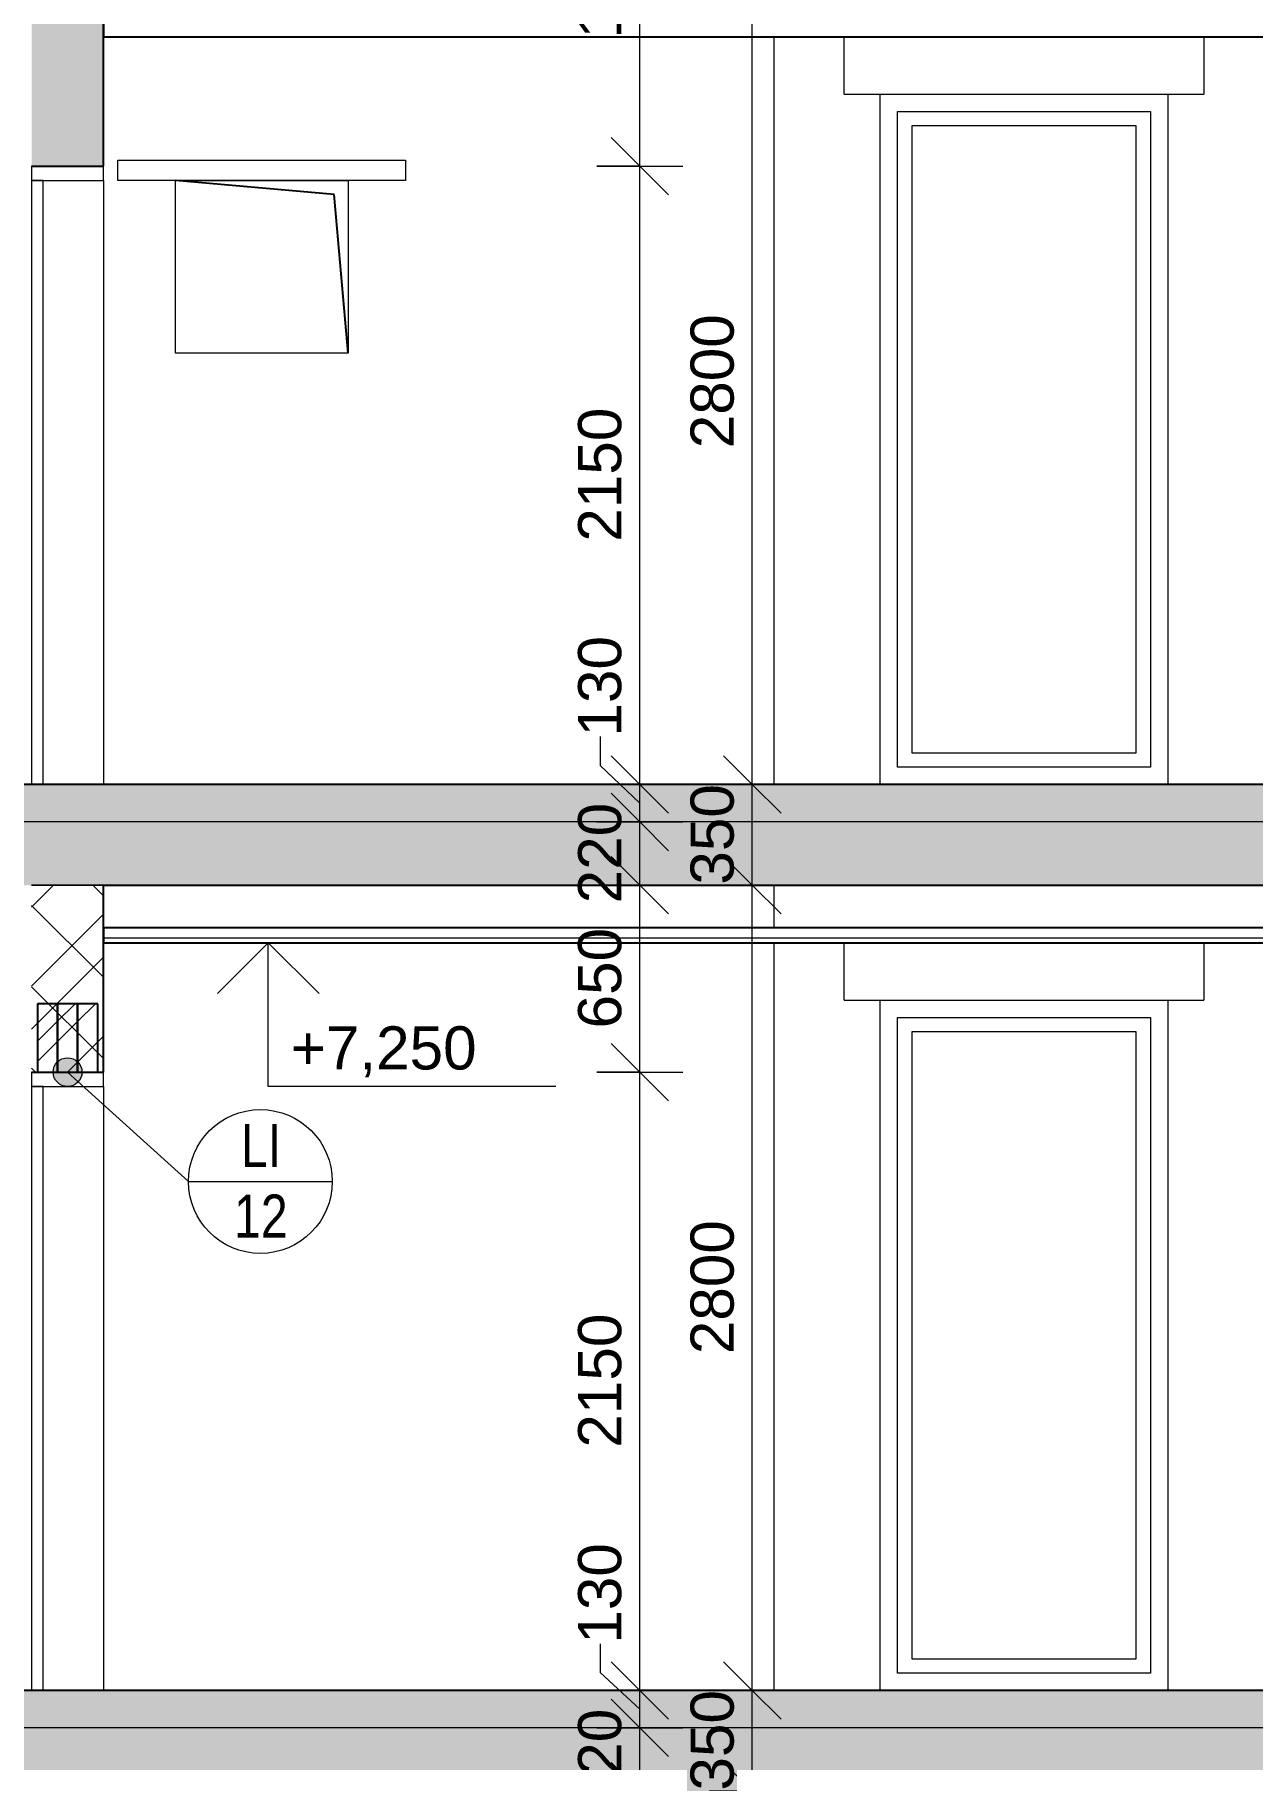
# Model space of a CAD drawing. Header units: millimetres. Extents: x 51291 to 245431, y -8645 to 72638.
# Drawn here: x 95059 to 99293, y 4410 to 10408 of the extents above; entities that cross this region are included whole.
import ezdxf

# ---------------------------------------------------------------- set-up
doc = ezdxf.new("R2010")
doc.units = ezdxf.units.MM
doc.linetypes.add('HA_Dot-S4mm', pattern=[400, 0, -400])
for name, color, linetype, lineweight in [('A-____-____-DIMS', 9, 'Continuous', 5), ('A-____-____-DIMS-100', 9, 'Continuous', 5), ('A-CLNG-____-MCUT', 9, 'Continuous', 25), ('A-DETL-GENF-OTLN', 9, 'Continuous', 9), ('A-DOOR-____-MCUT', 9, 'Continuous', 9), ('A-DOOR-____-OTLN', 9, 'Continuous', 9), ('A-DOOR-FRAM-MCUT', 9, 'Continuous', 9), ('A-DOOR-FRAM-OTLN', 9, 'Continuous', 9), ('A-FLOR-____-MCUT', 9, 'Continuous', 25), ('A-FLOR-____-PATT', 9, 'Continuous', 25), ('A-FLOR-LEVL-OTLN', 9, 'Continuous', 9), ('A-GENM-____-IDEN', 9, 'Continuous', 9), ('A-GENM-____-MCUT', 9, 'Continuous', 25), ('A-GENM-____-OTLN', 9, 'Continuous', 9), ('A-GLAZ-____-OTLN', 9, 'Continuous', 5), ('A-WALL-____-MCUT', 9, 'Continuous', 25), ('A-WALL-____-OTLN', 9, 'Continuous', 9), ('A-WALL-____-PATT', 9, 'Continuous', 25), ('G-____-____-DIMS', 9, 'Continuous', 5), ('I-WALL-____-MCUT', 9, 'Continuous', 25), ('I-WALL-____-OTLN', 9, 'Continuous', 9)]:
    doc.layers.add(name, color=color, linetype=linetype, lineweight=lineweight)
doc.styles.add('Arial_1', font='arial.ttf', dxfattribs={"height": 150})
doc.styles.add('Arial_3', font='arial.ttf', dxfattribs={"width": 0.8, "height": 150})
doc.dimstyles.new('Inner_Dimensions', dxfattribs={"dimscale": 304.8, "dimtxt": 153.03891, "dimasz": 0.656168, "dimexe": 0.492126, "dimexo": 0.0625, "dimgap": 0.065617, "dimtad": 1, "dimdec": 0, "dimzin": 0, "dimdsep": 46, "dimtxsty": 'Arial_1', "dimblk1": 'OBLIQUE', "dimblk2": 'OBLIQUE', "dimsah": 1, "dimcen": 0.09, "dimdle": 0.492126, "dimazin": 0, "dimtfac": 1, "dimtdec": 4, "dimtix": 1, "dimtmove": 0, "dimatfit": 3, "dimfxl": 0.492126, "dimfxlon": 1, "dimtvp": 1, "dimtolj": 1, "dimtzin": 0, "dimlwd": 9, "dimlwe": 9, "dimarcsym": 2})
doc.dimstyles.new('Inner_Dimensions_1', dxfattribs={"dimscale": 304.8, "dimtxt": 153.03891, "dimasz": 0.656168, "dimexe": 0.492126, "dimexo": 0.0625, "dimgap": 0.065617, "dimtad": 1, "dimdec": 0, "dimzin": 0, "dimdsep": 46, "dimtxsty": 'Arial_1', "dimblk1": 'OBLIQUE', "dimblk2": 'OBLIQUE', "dimsah": 1, "dimcen": 0.09, "dimdle": 0.492126, "dimazin": 0, "dimtfac": 1, "dimtdec": 4, "dimtix": 1, "dimtmove": 1, "dimatfit": 3, "dimfxl": 0.492126, "dimfxlon": 1, "dimtvp": 1, "dimtolj": 1, "dimtzin": 0, "dimlwd": 9, "dimlwe": 9, "dimarcsym": 2})
pattern_1 = [(45, (-4372.11, 1865.4), (-176.777, 176.777), []), (45, (-4301.4, 1865.4), (-176.777, 176.777), []), (45, (-4159.98, 1865.4), (-106.066, 247.4874), [100, -50, 3.353, -46.647])]

# ---------------------------------------------------------------- blocks, each defined once
blk = doc.blocks.new('HA_DR_Single_Swing_Solid - In_BJ_900x2100_Vstup-V24-ŘEZ D-D OBJEKT D')
at = {"layer": 'A-DOOR-____-MCUT', "color": 250}
for p, q in [((3898.2, 6750), (3898.2, 4650)), ((3938.2, 6750), (3898.2, 6750)), ((3938.2, 4650), (3938.2, 6750)), ((3898.2, 4650), (3938.2, 4650))]:
    blk.add_line(p, q, dxfattribs=at)
at = {"layer": 'A-DOOR-FRAM-MCUT', "color": 250}
for p, q in [((3898.2, 6800), (3898.2, 6750)), ((4148.2, 6800), (3898.2, 6800)), ((4148.2, 6750), (4148.2, 6800)), ((3898.2, 6750), (4148.2, 6750))]:
    blk.add_line(p, q, dxfattribs=at)
at = {"layer": 'A-DOOR-FRAM-OTLN', "color": 250}
blk.add_line((4148.2, 6750), (4148.2, 4650), dxfattribs=at)
blk = doc.blocks.new('HA_DR_Single_Swing_Solid - In_BJ_900x2100_Vstup-2000318-ŘEZ D-D OBJEKT D')
at = {"layer": 'A-DOOR-____-MCUT', "color": 250}
for p, q in [((3898.3, 9900), (3898.3, 7800)), ((3938.3, 9900), (3898.3, 9900)), ((3938.3, 7800), (3938.3, 9900)), ((3898.3, 7800), (3938.3, 7800))]:
    blk.add_line(p, q, dxfattribs=at)
at = {"layer": 'A-DOOR-FRAM-MCUT', "color": 250}
for p, q in [((3898.3, 9950), (3898.3, 9900)), ((4148.3, 9950), (3898.3, 9950)), ((3898.3, 9900), (4148.3, 9900)), ((4148.3, 9900), (4148.3, 9950))]:
    blk.add_line(p, q, dxfattribs=at)
at = {"layer": 'A-DOOR-FRAM-OTLN', "color": 250}
blk.add_line((4148.3, 9900), (4148.3, 7800), dxfattribs=at)
blk = doc.blocks.new('HA_WD_SinglePanel - 1000x2400-1653873-ŘEZ D-D OBJEKT D')
at = {"layer": 'A-GLAZ-____-OTLN', "color": 50}
for p, q in [((6908.2, 6990), (7788.2, 6990)), ((6908.2, 4710), (6908.2, 6990)), ((7788.2, 6990), (7788.2, 4710)), ((6958.2, 6940), (6958.2, 4760)), ((7738.2, 6940), (6958.2, 6940)), ((7738.2, 4760), (7738.2, 6940)), ((6958.2, 4760), (7738.2, 4760)), ((7788.2, 4710), (6908.2, 4710))]:
    blk.add_line(p, q, dxfattribs=at)
blk = doc.blocks.new('TB_Porotherm KP7_1250mm - TB_Porotherm KP7_1250mm-1834965-ŘEZ D-D OBJEKT D')
at = {"layer": 'A-GENM-____-OTLN', "lineweight": 5}
h = blk.add_hatch(dxfattribs=at)
h.set_pattern_fill('FP_27', color=256, style=0, pattern_type=2)
h.set_pattern_definition(pattern_1)
h.paths.add_polyline_path([(4058.2, 6800), (4058.2, 7038), (3988.2, 7038), (3988.2, 6800)])
at = {"layer": 'A-GENM-____-MCUT', "color": 10}
for p, q in [((4058.2, 7038), (3988.2, 7038)), ((3988.2, 7038), (3988.2, 6800)), ((4058.2, 6800), (4058.2, 7038)), ((3988.2, 6800), (4058.2, 6800))]:
    blk.add_line(p, q, dxfattribs=at)
blk = doc.blocks.new('TB_Porotherm KP7_1250mm - TB_Porotherm KP7_1250mm-V31-ŘEZ D-D OBJEKT D')
at = {"layer": 'A-GENM-____-OTLN', "lineweight": 5}
h = blk.add_hatch(dxfattribs=at)
h.set_pattern_fill('FP_27', color=256, style=0, pattern_type=2)
h.set_pattern_definition(pattern_1)
h.paths.add_polyline_path([(3988.2, 6800), (3988.2, 7038), (3918.2, 7038), (3918.2, 6800)])
at = {"layer": 'A-GENM-____-MCUT', "color": 10}
for p, q in [((3988.2, 7038), (3918.2, 7038)), ((3918.2, 7038), (3918.2, 6800)), ((3988.2, 6800), (3988.2, 7038)), ((3918.2, 6800), (3988.2, 6800))]:
    blk.add_line(p, q, dxfattribs=at)
blk = doc.blocks.new('TB_Porotherm KP7_1250mm - TB_Porotherm KP7_1250mm-V32-ŘEZ D-D OBJEKT D')
at = {"layer": 'A-GENM-____-OTLN', "lineweight": 5}
h = blk.add_hatch(dxfattribs=at)
h.set_pattern_fill('FP_27', color=256, style=0, pattern_type=2)
h.set_pattern_definition(pattern_1)
h.paths.add_polyline_path([(4128.2, 6800), (4128.2, 7038), (4058.2, 7038), (4058.2, 6800)])
at = {"layer": 'A-GENM-____-MCUT', "color": 10}
for p, q in [((4128.2, 7038), (4058.2, 7038)), ((4058.2, 7038), (4058.2, 6800)), ((4128.2, 6800), (4128.2, 7038)), ((4058.2, 6800), (4128.2, 6800))]:
    blk.add_line(p, q, dxfattribs=at)
blk = doc.blocks.new('TB_Porotherm KP7_1250mm - TB_Porotherm KP7_1250mm-V49-ŘEZ D-D OBJEKT D')
at = {"layer": 'A-GENM-____-OTLN', "color": 250}
for p, q in [((6723.2, 3900), (6723.2, 4100)), ((7973.2, 4100), (7973.2, 3900)), ((6723.2, 3900), (7973.2, 3900))]:
    blk.add_line(p, q, dxfattribs=at)
blk = doc.blocks.new('TB_Porotherm KP11_5_1000mm - TB_Porotherm KP11_5_1000mm-V63-ŘEZ D-D OBJEKT D')
at = {"layer": 'A-GENM-____-OTLN', "color": 250}
for p, q in [((8528.2, 6750), (8528.2, 6821)), ((8528.2, 6821), (9528.2, 6821)), ((9528.2, 6821), (9528.2, 6750)), ((9528.2, 6750), (8528.2, 6750))]:
    blk.add_line(p, q, dxfattribs=at)
blk = doc.blocks.new('HA_GM_Opening_Rectangle_WallBased - Default-1970107-ŘEZ D-D OBJEKT D')
at = {"layer": 'A-DETL-GENF-OTLN', "color": 10, "lineweight": 25}
for p, q in [((4949.9, 3551.7), (4398.2, 3600)), ((4998.2, 3000), (4949.9, 3551.7))]:
    blk.add_line(p, q, dxfattribs=at)
blk = doc.blocks.new('185-01_OBJEKT D_Central_rvt-2-ŘEZ D-D OBJEKT D')
at = {"layer": 'A-FLOR-____-PATT', "lineweight": 5}
h = blk.add_hatch(color=7, dxfattribs=at)
h.paths.add_polyline_path([(8692, 7670), (18733.2, 7670), (18733.2, 7800), (-2236.8, 7800), (-2236.8, 7670), (8412.3, 7670)])
h.paths.add_polyline_path([(21698.2, 7670), (21798.2, 7670), (21798.2, 7800), (20723.2, 7800), (20723.2, 7670), (21558.2, 7670)])
h.paths.add_polyline_path([(20608.2, 7670), (20608.2, 7800), (18848.2, 7800), (18848.2, 7670), (20439.4, 7670)])
h.paths.add_polyline_path([(-2496, 7670), (-2351.8, 7670), (-2351.8, 7800), (-4111.8, 7800), (-4111.8, 7670), (-3614.8, 7670)])
h.paths.add_polyline_path([(-4251.8, 7670), (-4226.8, 7670), (-4226.8, 7800), (-5301.8, 7800), (-5301.8, 7670), (-4733.6, 7670)])
at = {"layer": 'A-FLOR-____-PATT', "lineweight": 9}
for points in [[(-5661.8, 7450), (22158.2, 7450), (22158.2, 7670), (-5661.8, 7670), (-5661.8, 7638.2)], [(9251.4, 4300), (22158.2, 4300), (22158.2, 4520), (-5301.8, 4520), (-5301.8, 4300), (8692, 4300)]]:
    blk.add_hatch(color=254, dxfattribs=at).paths.add_polyline_path(points)
at = {"layer": 'A-FLOR-____-PATT', "lineweight": 5}
blk.add_hatch(color=7, dxfattribs=at).paths.add_polyline_path([(-5301.8, 4520), (21798.2, 4520), (21798.2, 4650), (-5301.8, 4650)])
at = {"layer": 'A-WALL-____-PATT', "lineweight": 9}
blk.add_hatch(color=254, dxfattribs=at).paths.add_polyline_path([(4148.3, 9950), (4148.3, 11300), (3898.3, 11300), (3898.3, 9950)])
at = {"layer": 'A-WALL-____-PATT', "lineweight": 5}
h = blk.add_hatch(dxfattribs=at)
h.set_pattern_fill('FP_24', color=8, style=0, pattern_type=2)
h.set_pattern_definition([(45, (-4372.1, 1865.4), (-212.132, 212.132), []), (45, (-4222.1, 1865.4), (-212.132, 212.132), []), (315, (-4372.11, 1865.4), (141.4214, 141.4214), [])])
h.paths.add_polyline_path([(4148.2, 6800), (4148.2, 7450), (3898.2, 7450), (3898.2, 6800)])
at = {"layer": 'A-CLNG-____-MCUT', "color": 10}
for p, q in [((4148.3, 10452), (4148.3, 10400)), ((4148.3, 10400), (12218.2, 10400)), ((12218.2, 7302), (4148.2, 7302)), ((4148.2, 7302), (4148.2, 7250)), ((4148.2, 7250), (12218.2, 7250))]:
    blk.add_line(p, q, dxfattribs=at)
at = {"layer": 'A-CLNG-____-MCUT', "color": 250, "lineweight": 9}
blk.add_line((12218.2, 7266), (4148.2, 7266), dxfattribs=at)
at = {"layer": 'A-FLOR-____-MCUT', "color": 10}
for p, q in [((18733.2, 7800), (-2236.8, 7800)), ((4148.2, 7450), (12218.2, 7450)), ((20998.2, 4650), (-4501.8, 4650))]:
    blk.add_line(p, q, dxfattribs=at)
at = {"layer": 'A-FLOR-____-MCUT', "color": 250, "lineweight": 9}
for p, q in [((18733.2, 7670), (-2236.8, 7670)), ((3898.2, 7450), (4148.2, 7450)), ((21798.2, 4520), (-5301.8, 4520))]:
    blk.add_line(p, q, dxfattribs=at)
at = {"layer": 'A-WALL-____-MCUT', "color": 250, "lineweight": 9}
blk.add_line((4148.2, 7450), (3898.2, 7450), dxfattribs=at)
at = {"layer": 'A-WALL-____-OTLN', "color": 250}
for p, q in [((6848.2, 7800), (6848.2, 10200)), ((6848.2, 10200), (7848.2, 10200)), ((7848.2, 10200), (7848.2, 7800)), ((6848.2, 4650), (6848.2, 7050)), ((6848.2, 7050), (7848.2, 7050)), ((7848.2, 7050), (7848.2, 4650))]:
    blk.add_line(p, q, dxfattribs=at)
at = {"layer": 'I-WALL-____-MCUT', "color": 10}
for p, q in [((4148.3, 9950), (4148.3, 11300)), ((3898.3, 9950), (4148.3, 9950)), ((4148.2, 6800), (4148.2, 7450)), ((3898.2, 6800), (4148.2, 6800))]:
    blk.add_line(p, q, dxfattribs=at)
at = {"layer": 'I-WALL-____-OTLN', "color": 250}
for p, q in [((6478.2, 10400), (6478.2, 7800)), ((6478.2, 9980), (6478.2, 9980)), ((4398.2, 9300), (4398.2, 9900)), ((4398.2, 9900), (4998.2, 9900)), ((4998.2, 9900), (4998.2, 9300)), ((4998.2, 9300), (4398.2, 9300)), ((6478.2, 7450), (6478.2, 7302)), ((6478.2, 7250), (6478.2, 4650)), ((6478.2, 6830), (6478.2, 6830))]:
    blk.add_line(p, q, dxfattribs=at)
at = {"layer": 'A-DOOR-____-OTLN', "color": 250, "lineweight": 9}
for name in ['HA_DR_Single_Swing_Solid - In_BJ_900x2100_Vstup-2000318-ŘEZ D-D OBJEKT D', 'HA_DR_Single_Swing_Solid - In_BJ_900x2100_Vstup-V24-ŘEZ D-D OBJEKT D']:
    blk.add_blockref(name, (0, 0), dxfattribs=at)
at = {"layer": 'A-GENM-____-OTLN', "color": 250, "lineweight": 9}
for name, p in [('TB_Porotherm KP7_1250mm - TB_Porotherm KP7_1250mm-V49-ŘEZ D-D OBJEKT D', (0, 6300)), ('TB_Porotherm KP11_5_1000mm - TB_Porotherm KP11_5_1000mm-V63-ŘEZ D-D OBJEKT D', (-4330, 3150)), ('HA_GM_Opening_Rectangle_WallBased - Default-1970107-ŘEZ D-D OBJEKT D', (0, 6300)), ('TB_Porotherm KP7_1250mm - TB_Porotherm KP7_1250mm-V49-ŘEZ D-D OBJEKT D', (0, 3150)), ('TB_Porotherm KP7_1250mm - TB_Porotherm KP7_1250mm-V31-ŘEZ D-D OBJEKT D', (0, 0)), ('TB_Porotherm KP7_1250mm - TB_Porotherm KP7_1250mm-1834965-ŘEZ D-D OBJEKT D', (0, 0)), ('TB_Porotherm KP7_1250mm - TB_Porotherm KP7_1250mm-V32-ŘEZ D-D OBJEKT D', (0, 0))]:
    blk.add_blockref(name, p, dxfattribs=at)
at = {"layer": 'A-GLAZ-____-OTLN', "color": 250, "lineweight": 9}
for p in [(0, 3150), (0, 0)]:
    blk.add_blockref('HA_WD_SinglePanel - 1000x2400-1653873-ŘEZ D-D OBJEKT D', p, dxfattribs=at)
blk = doc.blocks.new('DIMBLOCK51-ŘEZ D-D OBJEKT D')
at = {"layer": 'A-____-____-DIMS-100', "lineweight": 9}
for p, q in [((97553.8, 4650), (97453.8, 4750)), ((97403.8, 4650), (97703.8, 4650)), ((97553.8, 4650), (97403.8, 4650)), ((97553.8, 4300), (97553.8, 4650)), ((97553.8, 4650), (97653.8, 4550)), ((97553.8, 4300), (97453.8, 4400)), ((97403.8, 4300), (97703.8, 4300)), ((97553.8, 4300), (97403.8, 4300)), ((97553.8, 4300), (97653.8, 4200))]:
    blk.add_line(p, q, dxfattribs=at)
at = {"layer": 'A-____-____-DIMS-100', "color": 0, "lineweight": 9, "insert": (97339.1, 4301.9), "char_height": 150, "width": 415.324, "attachment_point": 1, "rotation": 90, "line_spacing_factor": 0.941778, "style": 'Arial_1'}
blk.add_mtext('350', dxfattribs=at)
blk = doc.blocks.new('_Oblique')
at = {"color": 0, "linetype": 'ByBlock', "lineweight": -2}
blk.add_line((-0.5, -0.5), (0.5, 0.5), dxfattribs=at)
blk = doc.blocks.new('DIMBLOCK52-ŘEZ D-D OBJEKT D')
at = {"layer": 'A-____-____-DIMS-100', "lineweight": 9}
for p, q in [((97553.8, 7450), (97453.8, 7550)), ((97403.8, 7450), (97703.8, 7450)), ((97553.8, 7450), (97403.8, 7450)), ((97553.8, 4650), (97553.8, 7450)), ((97553.8, 7450), (97653.8, 7350)), ((97553.8, 4650), (97453.8, 4750)), ((97403.8, 4650), (97703.8, 4650)), ((97553.8, 4650), (97403.8, 4650)), ((97553.8, 4650), (97653.8, 4550))]:
    blk.add_line(p, q, dxfattribs=at)
at = {"layer": 'A-____-____-DIMS-100', "color": 0, "lineweight": 9, "insert": (97339.1, 5819.3), "char_height": 150, "width": 553.765, "attachment_point": 1, "rotation": 90, "line_spacing_factor": 0.941778, "style": 'Arial_1'}
blk.add_mtext('2800', dxfattribs=at)
blk = doc.blocks.new('DIMBLOCK53-ŘEZ D-D OBJEKT D')
at = {"layer": 'A-____-____-DIMS-100', "lineweight": 9}
for p, q in [((97553.8, 7800), (97453.8, 7900)), ((97403.8, 7800), (97703.8, 7800)), ((97553.8, 7800), (97403.8, 7800)), ((97553.8, 7450), (97553.8, 7800)), ((97553.8, 7800), (97653.8, 7700)), ((97553.8, 7450), (97453.8, 7550)), ((97403.8, 7450), (97703.8, 7450)), ((97553.8, 7450), (97403.8, 7450)), ((97553.8, 7450), (97653.8, 7350))]:
    blk.add_line(p, q, dxfattribs=at)
at = {"layer": 'A-____-____-DIMS-100', "color": 0, "lineweight": 9, "insert": (97339.1, 7451.9), "char_height": 150, "width": 415.324, "attachment_point": 1, "rotation": 90, "line_spacing_factor": 0.941778, "style": 'Arial_1'}
blk.add_mtext('350', dxfattribs=at)
blk = doc.blocks.new('DIMBLOCK54-ŘEZ D-D OBJEKT D')
at = {"layer": 'A-____-____-DIMS-100', "lineweight": 9}
for p, q in [((97553.8, 7800), (97553.8, 10750)), ((97553.8, 10600), (97453.8, 10700)), ((97403.8, 10600), (97703.8, 10600)), ((97553.8, 10600), (97403.8, 10600)), ((97553.8, 10600), (97653.8, 10500)), ((97553.8, 7800), (97453.8, 7900)), ((97403.8, 7800), (97703.8, 7800)), ((97553.8, 7800), (97403.8, 7800)), ((97553.8, 7800), (97653.8, 7700))]:
    blk.add_line(p, q, dxfattribs=at)
at = {"layer": 'A-____-____-DIMS-100', "color": 0, "lineweight": 9, "insert": (97339.1, 8969.3), "char_height": 150, "width": 553.765, "attachment_point": 1, "rotation": 90, "line_spacing_factor": 0.941778, "style": 'Arial_1'}
blk.add_mtext('2800', dxfattribs=at)
blk = doc.blocks.new('DIMBLOCK60-ŘEZ D-D OBJEKT D')
at = {"layer": 'A-____-____-DIMS-100', "lineweight": 9}
for p, q in [((97162.9, 4520), (97062.9, 4620)), ((97012.9, 4520), (97312.9, 4520)), ((97162.9, 4520), (97012.9, 4520)), ((97162.9, 4300), (97162.9, 4520)), ((97162.9, 4520), (97262.9, 4420)), ((97162.9, 4300), (97062.9, 4400)), ((97012.9, 4300), (97312.9, 4300)), ((97162.9, 4300), (97012.9, 4300)), ((97162.9, 4300), (97262.9, 4200))]:
    blk.add_line(p, q, dxfattribs=at)
at = {"layer": 'A-____-____-DIMS-100', "color": 0, "lineweight": 9, "insert": (96948.2, 4236.9), "char_height": 150, "width": 415.324, "attachment_point": 1, "rotation": 90, "line_spacing_factor": 0.941778, "style": 'Arial_1'}
blk.add_mtext('220', dxfattribs=at)
blk = doc.blocks.new('DIMBLOCK61-ŘEZ D-D OBJEKT D')
at = {"layer": 'A-____-____-DIMS-100', "lineweight": 9}
for p, q in [((97025.2, 4812.7), (97025.2, 4712.7)), ((97162.9, 4650), (97062.9, 4750)), ((97025.2, 4712.7), (97162.9, 4585)), ((97012.9, 4650), (97312.9, 4650)), ((97162.9, 4650), (97012.9, 4650)), ((97162.9, 4520), (97062.9, 4620)), ((97162.9, 4520), (97162.9, 4650)), ((97162.9, 4650), (97262.9, 4550)), ((97012.9, 4520), (97312.9, 4520)), ((97162.9, 4520), (97012.9, 4520)), ((97162.9, 4520), (97262.9, 4420))]:
    blk.add_line(p, q, dxfattribs=at)
at = {"layer": 'A-____-____-DIMS-100', "color": 0, "lineweight": 9, "insert": (96948.2, 4812.7), "char_height": 150, "width": 415.324, "attachment_point": 1, "rotation": 90, "line_spacing_factor": 0.941778, "style": 'Arial_1'}
blk.add_mtext('130', dxfattribs=at)
blk = doc.blocks.new('DIMBLOCK62-ŘEZ D-D OBJEKT D')
at = {"layer": 'A-____-____-DIMS-100', "lineweight": 9}
for p, q in [((97162.9, 6800), (97062.9, 6900)), ((97012.9, 6800), (97312.9, 6800)), ((97162.9, 6800), (97012.9, 6800)), ((97162.9, 4650), (97162.9, 6800)), ((97162.9, 6800), (97262.9, 6700)), ((97162.9, 4650), (97062.9, 4750)), ((97012.9, 4650), (97312.9, 4650)), ((97162.9, 4650), (97012.9, 4650)), ((97162.9, 4650), (97262.9, 4550))]:
    blk.add_line(p, q, dxfattribs=at)
at = {"layer": 'A-____-____-DIMS-100', "color": 0, "lineweight": 9, "insert": (96948.2, 5494.3), "char_height": 150, "width": 553.765, "attachment_point": 1, "rotation": 90, "line_spacing_factor": 0.941778, "style": 'Arial_1'}
blk.add_mtext('2150', dxfattribs=at)
blk = doc.blocks.new('DIMBLOCK63-ŘEZ D-D OBJEKT D')
at = {"layer": 'A-____-____-DIMS-100', "lineweight": 9}
for p, q in [((97162.9, 7450), (97062.9, 7550)), ((97012.9, 7450), (97312.9, 7450)), ((97162.9, 7450), (97012.9, 7450)), ((97162.9, 6800), (97162.9, 7450)), ((97162.9, 7450), (97262.9, 7350)), ((97162.9, 6800), (97062.9, 6900)), ((97012.9, 6800), (97312.9, 6800)), ((97162.9, 6800), (97012.9, 6800)), ((97162.9, 6800), (97262.9, 6700))]:
    blk.add_line(p, q, dxfattribs=at)
at = {"layer": 'A-____-____-DIMS-100', "color": 0, "lineweight": 9, "insert": (96948.2, 6951.9), "char_height": 150, "width": 415.324, "attachment_point": 1, "rotation": 90, "line_spacing_factor": 0.941778, "style": 'Arial_1'}
blk.add_mtext('650', dxfattribs=at)
blk = doc.blocks.new('DIMBLOCK64-ŘEZ D-D OBJEKT D')
at = {"layer": 'A-____-____-DIMS-100', "lineweight": 9}
for p, q in [((97162.9, 7670), (97062.9, 7770)), ((97012.9, 7670), (97312.9, 7670)), ((97162.9, 7670), (97012.9, 7670)), ((97162.9, 7450), (97162.9, 7670)), ((97162.9, 7670), (97262.9, 7570)), ((97162.9, 7450), (97062.9, 7550)), ((97012.9, 7450), (97312.9, 7450)), ((97162.9, 7450), (97012.9, 7450)), ((97162.9, 7450), (97262.9, 7350))]:
    blk.add_line(p, q, dxfattribs=at)
at = {"layer": 'A-____-____-DIMS-100', "color": 0, "lineweight": 9, "insert": (96948.2, 7386.9), "char_height": 150, "width": 415.324, "attachment_point": 1, "rotation": 90, "line_spacing_factor": 0.941778, "style": 'Arial_1'}
blk.add_mtext('220', dxfattribs=at)
blk = doc.blocks.new('DIMBLOCK65-ŘEZ D-D OBJEKT D')
at = {"layer": 'A-____-____-DIMS-100', "lineweight": 9}
for p, q in [((97025.2, 7966.8), (97025.2, 7866.8)), ((97025.2, 7866.8), (97162.9, 7735)), ((97162.9, 7800), (97062.9, 7900)), ((97012.9, 7800), (97312.9, 7800)), ((97162.9, 7800), (97012.9, 7800)), ((97162.9, 7670), (97162.9, 7800)), ((97162.9, 7800), (97262.9, 7700)), ((97162.9, 7670), (97062.9, 7770)), ((97012.9, 7670), (97312.9, 7670)), ((97162.9, 7670), (97012.9, 7670)), ((97162.9, 7670), (97262.9, 7570))]:
    blk.add_line(p, q, dxfattribs=at)
at = {"layer": 'A-____-____-DIMS-100', "color": 0, "lineweight": 9, "insert": (96948.2, 7966.8), "char_height": 150, "width": 415.324, "attachment_point": 1, "rotation": 90, "line_spacing_factor": 0.941778, "style": 'Arial_1'}
blk.add_mtext('130', dxfattribs=at)
blk = doc.blocks.new('DIMBLOCK66-ŘEZ D-D OBJEKT D')
at = {"layer": 'A-____-____-DIMS-100', "lineweight": 9}
for p, q in [((97162.9, 9950), (97062.9, 10050)), ((97012.9, 9950), (97312.9, 9950)), ((97162.9, 9950), (97012.9, 9950)), ((97162.9, 7800), (97162.9, 9950)), ((97162.9, 9950), (97262.9, 9850)), ((97162.9, 7800), (97062.9, 7900)), ((97012.9, 7800), (97312.9, 7800)), ((97162.9, 7800), (97012.9, 7800)), ((97162.9, 7800), (97262.9, 7700))]:
    blk.add_line(p, q, dxfattribs=at)
at = {"layer": 'A-____-____-DIMS-100', "color": 0, "lineweight": 9, "insert": (96948.2, 8644.3), "char_height": 150, "width": 553.765, "attachment_point": 1, "rotation": 90, "line_spacing_factor": 0.941778, "style": 'Arial_1'}
blk.add_mtext('2150', dxfattribs=at)
blk = doc.blocks.new('DIMBLOCK67-ŘEZ D-D OBJEKT D')
at = {"layer": 'A-____-____-DIMS-100', "lineweight": 9}
for p, q in [((97162.9, 11300), (97062.9, 11400)), ((97162.9, 9950), (97162.9, 11450)), ((97012.9, 11300), (97312.9, 11300)), ((97162.9, 11300), (97012.9, 11300)), ((97162.9, 11300), (97262.9, 11200)), ((97162.9, 9950), (97062.9, 10050)), ((97012.9, 9950), (97312.9, 9950)), ((97162.9, 9950), (97012.9, 9950)), ((97162.9, 9950), (97262.9, 9850))]:
    blk.add_line(p, q, dxfattribs=at)
at = {"layer": 'A-____-____-DIMS-100', "color": 0, "lineweight": 9, "insert": (96948.2, 10394.3), "char_height": 150, "width": 553.765, "attachment_point": 1, "rotation": 90, "line_spacing_factor": 0.941778, "style": 'Arial_1'}
blk.add_mtext('1350', dxfattribs=at)
blk = doc.blocks.new('Spot Elevations - Flipped-794089-ŘEZ D-D OBJEKT D')
at = {"layer": 'G-____-____-DIMS', "lineweight": 9}
for p, q in [((5061.6, 11123.2), (5238.4, 11300)), ((5238.4, 11300), (5415.2, 11123.2)), ((5238.4, 10800), (5238.4, 11300)), ((6238.4, 10800), (5238.4, 10800))]:
    blk.add_line(p, q, dxfattribs=at)
blk = doc.blocks.new('HA_TAG_GM_Products - Generic-588599-ŘEZ D-D OBJEKT D')
at = {"layer": 'A-GENM-____-IDEN'}
blk.add_line((-6294, 2137.4), (-5794, 2137.4), dxfattribs=at)
blk.add_circle((-6044, 2137.4), 250, dxfattribs=at)

msp = doc.modelspace()

# ---------------------------------------------------------------- hatches: boundary and pattern name
at = {"layer": 'A-GENM-____-IDEN'}
h = msp.add_hatch(color=256, dxfattribs=at)
edge = h.paths.add_edge_path()
edge.add_arc((95173.6, 6800), 50, 0, 360)

# ---------------------------------------------------------------- linework, layer by layer
at = {"layer": 'A-FLOR-LEVL-OTLN', "linetype": 'HA_Dot-S4mm', "lineweight": 5}
for p, q in [((80522, 7800), (117427.4, 7800)), ((80522, 4650), (117427.4, 4650))]:
    msp.add_line(p, q, dxfattribs=at)
at = {"layer": 'A-GENM-____-IDEN'}
msp.add_line((95173.6, 6800), (95593.8, 6419.8), dxfattribs=at)
msp.add_circle((95173.6, 6800), 50, dxfattribs=at)

# ---------------------------------------------------------------- block references
at = {"lineweight": 5}
msp.add_blockref('185-01_OBJEKT D_Central_rvt-2-ŘEZ D-D OBJEKT D', (91150.4, 0), dxfattribs=at)
at = {"layer": 'A-GENM-____-IDEN'}
msp.add_blockref('HA_TAG_GM_Products - Generic-588599-ŘEZ D-D OBJEKT D', (101887.8, 4282.4), dxfattribs=at)
at = {"layer": 'G-____-____-DIMS', "lineweight": 9}
msp.add_blockref('Spot Elevations - Flipped-794089-ŘEZ D-D OBJEKT D', (90632.7, -4050), dxfattribs=at)

# ---------------------------------------------------------------- texts
at = {"layer": 'A-GENM-____-IDEN', "lineweight": 5, "char_height": 150, "attachment_point": 1, "style": 'Arial_3'}
for s, insert, width in [('LI', (95776.2, 6620), 173.164), ('12', (95752.2, 6374.5), 230.886)]:
    msp.add_mtext(s, dxfattribs=dict(at, insert=insert, width=width))

# ---------------------------------------------------------------- dimensions: what is measured, and where the dimension line sits
at = {"layer": 'A-____-____-DIMS', "lineweight": 9}
for base, p1, p2, override, picture, middle in [((97162.9, 11300), (97012.9, 9950), (97012.9, 11300), {"dimpost": '<>', "dimfxl": 1350}, 'DIMBLOCK67-ŘEZ D-D OBJEKT D', (97066.3, 10625)), ((97553.8, 10600), (97403.8, 7800), (97403.8, 10600), {"dimpost": '<>', "dimfxl": 2800}, 'DIMBLOCK54-ŘEZ D-D OBJEKT D', (97457.2, 9200)), ((97162.9, 9950), (97012.9, 7800), (97012.9, 9950), {"dimpost": '<>', "dimfxl": 2150}, 'DIMBLOCK66-ŘEZ D-D OBJEKT D', (97066.3, 8875)), ((97553.8, 7800), (97403.8, 7450), (97403.8, 7800), {"dimpost": '<>', "dimfxl": 350}, 'DIMBLOCK53-ŘEZ D-D OBJEKT D', (97457.2, 7625)), ((97162.9, 7670), (97012.9, 7450), (97012.9, 7670), {"dimpost": '<>', "dimfxl": 220}, 'DIMBLOCK64-ŘEZ D-D OBJEKT D', (97066.3, 7560)), ((97162.9, 7450), (97012.9, 6800), (97012.9, 7450), {"dimpost": '<>', "dimfxl": 650}, 'DIMBLOCK63-ŘEZ D-D OBJEKT D', (97066.3, 7125)), ((97553.8, 7450), (97403.8, 4650), (97403.8, 7450), {"dimpost": '<>', "dimfxl": 2800}, 'DIMBLOCK52-ŘEZ D-D OBJEKT D', (97457.2, 6050)), ((97162.9, 6800), (97012.9, 4650), (97012.9, 6800), {"dimpost": '<>', "dimfxl": 2150}, 'DIMBLOCK62-ŘEZ D-D OBJEKT D', (97066.3, 5725)), ((97553.8, 4650), (97403.8, 4300), (97403.8, 4650), {"dimpost": '<>', "dimfxl": 350}, 'DIMBLOCK51-ŘEZ D-D OBJEKT D', (97457.2, 4475)), ((97162.9, 4520), (97012.9, 4300), (97012.9, 4520), {"dimpost": '<>', "dimfxl": 220}, 'DIMBLOCK60-ŘEZ D-D OBJEKT D', (97066.3, 4410))]:
    dim = msp.add_linear_dim(base=base, p1=p1, p2=p2, angle=90, dimstyle='Inner_Dimensions', override=override, dxfattribs=at)
    dim.commit()
    dim.dimension.update_dxf_attribs({"geometry": picture, "text_midpoint": middle})
for base, p1, p2, picture, middle in [((97162.9, 7800), (97012.9, 7670), (97012.9, 7800), 'DIMBLOCK65-ŘEZ D-D OBJEKT D', (97048.2, 8174.5)), ((97162.9, 4650), (97012.9, 4520), (97012.9, 4650), 'DIMBLOCK61-ŘEZ D-D OBJEKT D', (97048.2, 5020.3))]:
    dim = msp.add_linear_dim(base=base, p1=p1, p2=p2, angle=90, dimstyle='Inner_Dimensions_1', override={"dimpost": '<>', "dimfxl": 130}, dxfattribs=at)
    dim.commit()
    dim.dimension.update_dxf_attribs({"geometry": picture, "text_midpoint": middle, "dimtype": 160, "text_rotation": 90})

# ---------------------------------------------------------------- next in the draw order: texts
at = {"layer": 'G-____-____-DIMS', "lineweight": 9, "insert": (95948.9, 6959.3), "char_height": 150, "width": 773.133, "attachment_point": 1, "line_spacing_factor": 0.941778, "style": 'Arial_1', "bg_fill": 3, "box_fill_scale": 1.25, "bg_fill_color": 256, "bg_fill_true_color": 13158600, "bg_fill_transparency": 0}
msp.add_mtext('+7,250', dxfattribs=at)

doc.saveas('drawing.dxf')
